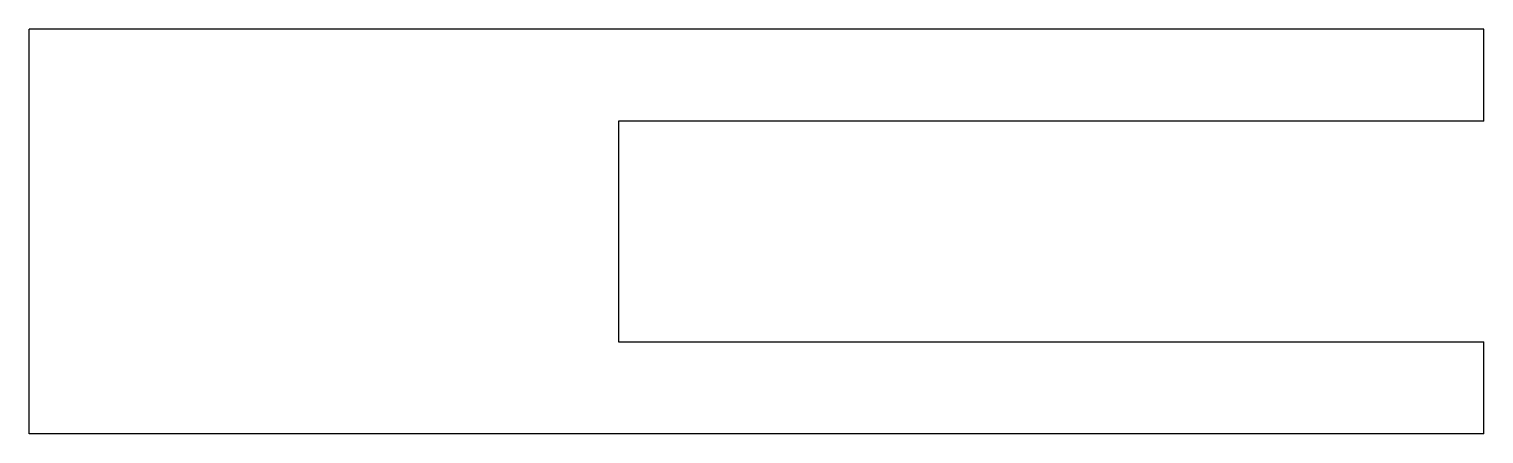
# Model space of a CAD drawing. Header units: metres. Extents: x -52 to 27, y -22 to 0.
import ezdxf

# ---------------------------------------------------------------- set-up
doc = ezdxf.new("R2010")
doc.units = ezdxf.units.M

msp = doc.modelspace()

# ---------------------------------------------------------------- linework, layer by layer
for points in [[(27, 0), (25.42, 0), (23.84, 0), (22.26, 0), (20.68, 0), (19.1, 0), (17.52, 0), (15.94, 0), (14.36, 0), (12.78, 0), (11.2, 0), (9.62, 0), (8.04, 0), (6.46, 0), (4.88, 0), (3.3, 0), (1.72, 0), (0.14, 0), (-1.44, 0), (-3.02, 0), (-4.6, 0), (-6.18, 0), (-7.76, 0), (-9.34, 0), (-10.92, 0), (-12.5, 0), (-14.08, 0), (-15.66, 0), (-17.24, 0), (-18.82, 0), (-20.4, 0), (-21.98, 0), (-23.56, 0), (-25.14, 0), (-26.72, 0), (-28.3, 0), (-29.88, 0), (-31.46, 0), (-33.04, 0), (-34.62, 0), (-36.2, 0), (-37.78, 0), (-39.36, 0), (-40.94, 0), (-42.52, 0), (-44.1, 0), (-45.68, 0), (-47.26, 0), (-48.84, 0), (-50.42, 0), (-52, 0)], [(-52, -22), (-52, -21.56), (-52, -21.12), (-52, -20.68), (-52, -20.24), (-52, -19.8), (-52, -19.36), (-52, -18.92), (-52, -18.48), (-52, -18.04), (-52, -17.6), (-52, -17.16), (-52, -16.72), (-52, -16.28), (-52, -15.84), (-52, -15.4), (-52, -14.96), (-52, -14.52), (-52, -14.08), (-52, -13.64), (-52, -13.2), (-52, -12.76), (-52, -12.32), (-52, -11.88), (-52, -11.44), (-52, -11), (-52, -10.56), (-52, -10.12), (-52, -9.68), (-52, -9.24), (-52, -8.8), (-52, -8.36), (-52, -7.92), (-52, -7.48), (-52, -7.04), (-52, -6.6), (-52, -6.16), (-52, -5.72), (-52, -5.28), (-52, -4.84), (-52, -4.4), (-52, -3.96), (-52, -3.52), (-52, -3.08), (-52, -2.64), (-52, -2.2), (-52, -1.76), (-52, -1.32), (-52, -0.88), (-52, -0.44), (-52, 0)], [(27, -5), (27, -4.9), (27, -4.8), (27, -4.7), (27, -4.6), (27, -4.5), (27, -4.4), (27, -4.3), (27, -4.2), (27, -4.1), (27, -4), (27, -3.9), (27, -3.8), (27, -3.7), (27, -3.6), (27, -3.5), (27, -3.4), (27, -3.3), (27, -3.2), (27, -3.1), (27, -3), (27, -2.9), (27, -2.8), (27, -2.7), (27, -2.6), (27, -2.5), (27, -2.4), (27, -2.3), (27, -2.2), (27, -2.1), (27, -2), (27, -1.9), (27, -1.8), (27, -1.7), (27, -1.6), (27, -1.5), (27, -1.4), (27, -1.3), (27, -1.2), (27, -1.1), (27, -1), (27, -0.9), (27, -0.8), (27, -0.7), (27, -0.6), (27, -0.5), (27, -0.4), (27, -0.3), (27, -0.2), (27, -0.1), (27, 0)], [(27, -5), (26.06, -5), (25.12, -5), (24.18, -5), (23.24, -5), (22.3, -5), (21.36, -5), (20.42, -5), (19.48, -5), (18.54, -5), (17.6, -5), (16.66, -5), (15.72, -5), (14.78, -5), (13.84, -5), (12.9, -5), (11.96, -5), (11.02, -5), (10.08, -5), (9.14, -5), (8.2, -5), (7.26, -5), (6.32, -5), (5.38, -5), (4.44, -5), (3.5, -5), (2.56, -5), (1.62, -5), (0.68, -5), (-0.26, -5), (-1.2, -5), (-2.14, -5), (-3.08, -5), (-4.02, -5), (-4.96, -5), (-5.9, -5), (-6.84, -5), (-7.78, -5), (-8.72, -5), (-9.66, -5), (-10.6, -5), (-11.54, -5), (-12.48, -5), (-13.42, -5), (-14.36, -5), (-15.3, -5), (-16.24, -5), (-17.18, -5), (-18.12, -5), (-19.06, -5), (-20, -5)], [(-20, -5), (-20, -5.24), (-20, -5.48), (-20, -5.72), (-20, -5.96), (-20, -6.2), (-20, -6.44), (-20, -6.68), (-20, -6.92), (-20, -7.16), (-20, -7.4), (-20, -7.64), (-20, -7.88), (-20, -8.12), (-20, -8.36), (-20, -8.6), (-20, -8.84), (-20, -9.08), (-20, -9.32), (-20, -9.56), (-20, -9.8), (-20, -10.04), (-20, -10.28), (-20, -10.52), (-20, -10.76), (-20, -11), (-20, -11.24), (-20, -11.48), (-20, -11.72), (-20, -11.96), (-20, -12.2), (-20, -12.44), (-20, -12.68), (-20, -12.92), (-20, -13.16), (-20, -13.4), (-20, -13.64), (-20, -13.88), (-20, -14.12), (-20, -14.36), (-20, -14.6), (-20, -14.84), (-20, -15.08), (-20, -15.32), (-20, -15.56), (-20, -15.8), (-20, -16.04), (-20, -16.28), (-20, -16.52), (-20, -16.76), (-20, -17)], [(-20, -17), (-19.06, -17), (-18.12, -17), (-17.18, -17), (-16.24, -17), (-15.3, -17), (-14.36, -17), (-13.42, -17), (-12.48, -17), (-11.54, -17), (-10.6, -17), (-9.66, -17), (-8.72, -17), (-7.78, -17), (-6.84, -17), (-5.9, -17), (-4.96, -17), (-4.02, -17), (-3.08, -17), (-2.14, -17), (-1.2, -17), (-0.26, -17), (0.68, -17), (1.62, -17), (2.56, -17), (3.5, -17), (4.44, -17), (5.38, -17), (6.32, -17), (7.26, -17), (8.2, -17), (9.14, -17), (10.08, -17), (11.02, -17), (11.96, -17), (12.9, -17), (13.84, -17), (14.78, -17), (15.72, -17), (16.66, -17), (17.6, -17), (18.54, -17), (19.48, -17), (20.42, -17), (21.36, -17), (22.3, -17), (23.24, -17), (24.18, -17), (25.12, -17), (26.06, -17), (27, -17)], [(27, -22), (27, -21.9), (27, -21.8), (27, -21.7), (27, -21.6), (27, -21.5), (27, -21.4), (27, -21.3), (27, -21.2), (27, -21.1), (27, -21), (27, -20.9), (27, -20.8), (27, -20.7), (27, -20.6), (27, -20.5), (27, -20.4), (27, -20.3), (27, -20.2), (27, -20.1), (27, -20), (27, -19.9), (27, -19.8), (27, -19.7), (27, -19.6), (27, -19.5), (27, -19.4), (27, -19.3), (27, -19.2), (27, -19.1), (27, -19), (27, -18.9), (27, -18.8), (27, -18.7), (27, -18.6), (27, -18.5), (27, -18.4), (27, -18.3), (27, -18.2), (27, -18.1), (27, -18), (27, -17.9), (27, -17.8), (27, -17.7), (27, -17.6), (27, -17.5), (27, -17.4), (27, -17.3), (27, -17.2), (27, -17.1), (27, -17)], [(27, -22), (25.42, -22), (23.84, -22), (22.26, -22), (20.68, -22), (19.1, -22), (17.52, -22), (15.94, -22), (14.36, -22), (12.78, -22), (11.2, -22), (9.62, -22), (8.04, -22), (6.46, -22), (4.88, -22), (3.3, -22), (1.72, -22), (0.14, -22), (-1.44, -22), (-3.02, -22), (-4.6, -22), (-6.18, -22), (-7.76, -22), (-9.34, -22), (-10.92, -22), (-12.5, -22), (-14.08, -22), (-15.66, -22), (-17.24, -22), (-18.82, -22), (-20.4, -22), (-21.98, -22), (-23.56, -22), (-25.14, -22), (-26.72, -22), (-28.3, -22), (-29.88, -22), (-31.46, -22), (-33.04, -22), (-34.62, -22), (-36.2, -22), (-37.78, -22), (-39.36, -22), (-40.94, -22), (-42.52, -22), (-44.1, -22), (-45.68, -22), (-47.26, -22), (-48.84, -22), (-50.42, -22), (-52, -22)]]:
    msp.add_lwpolyline(points)

doc.saveas('drawing.dxf')
